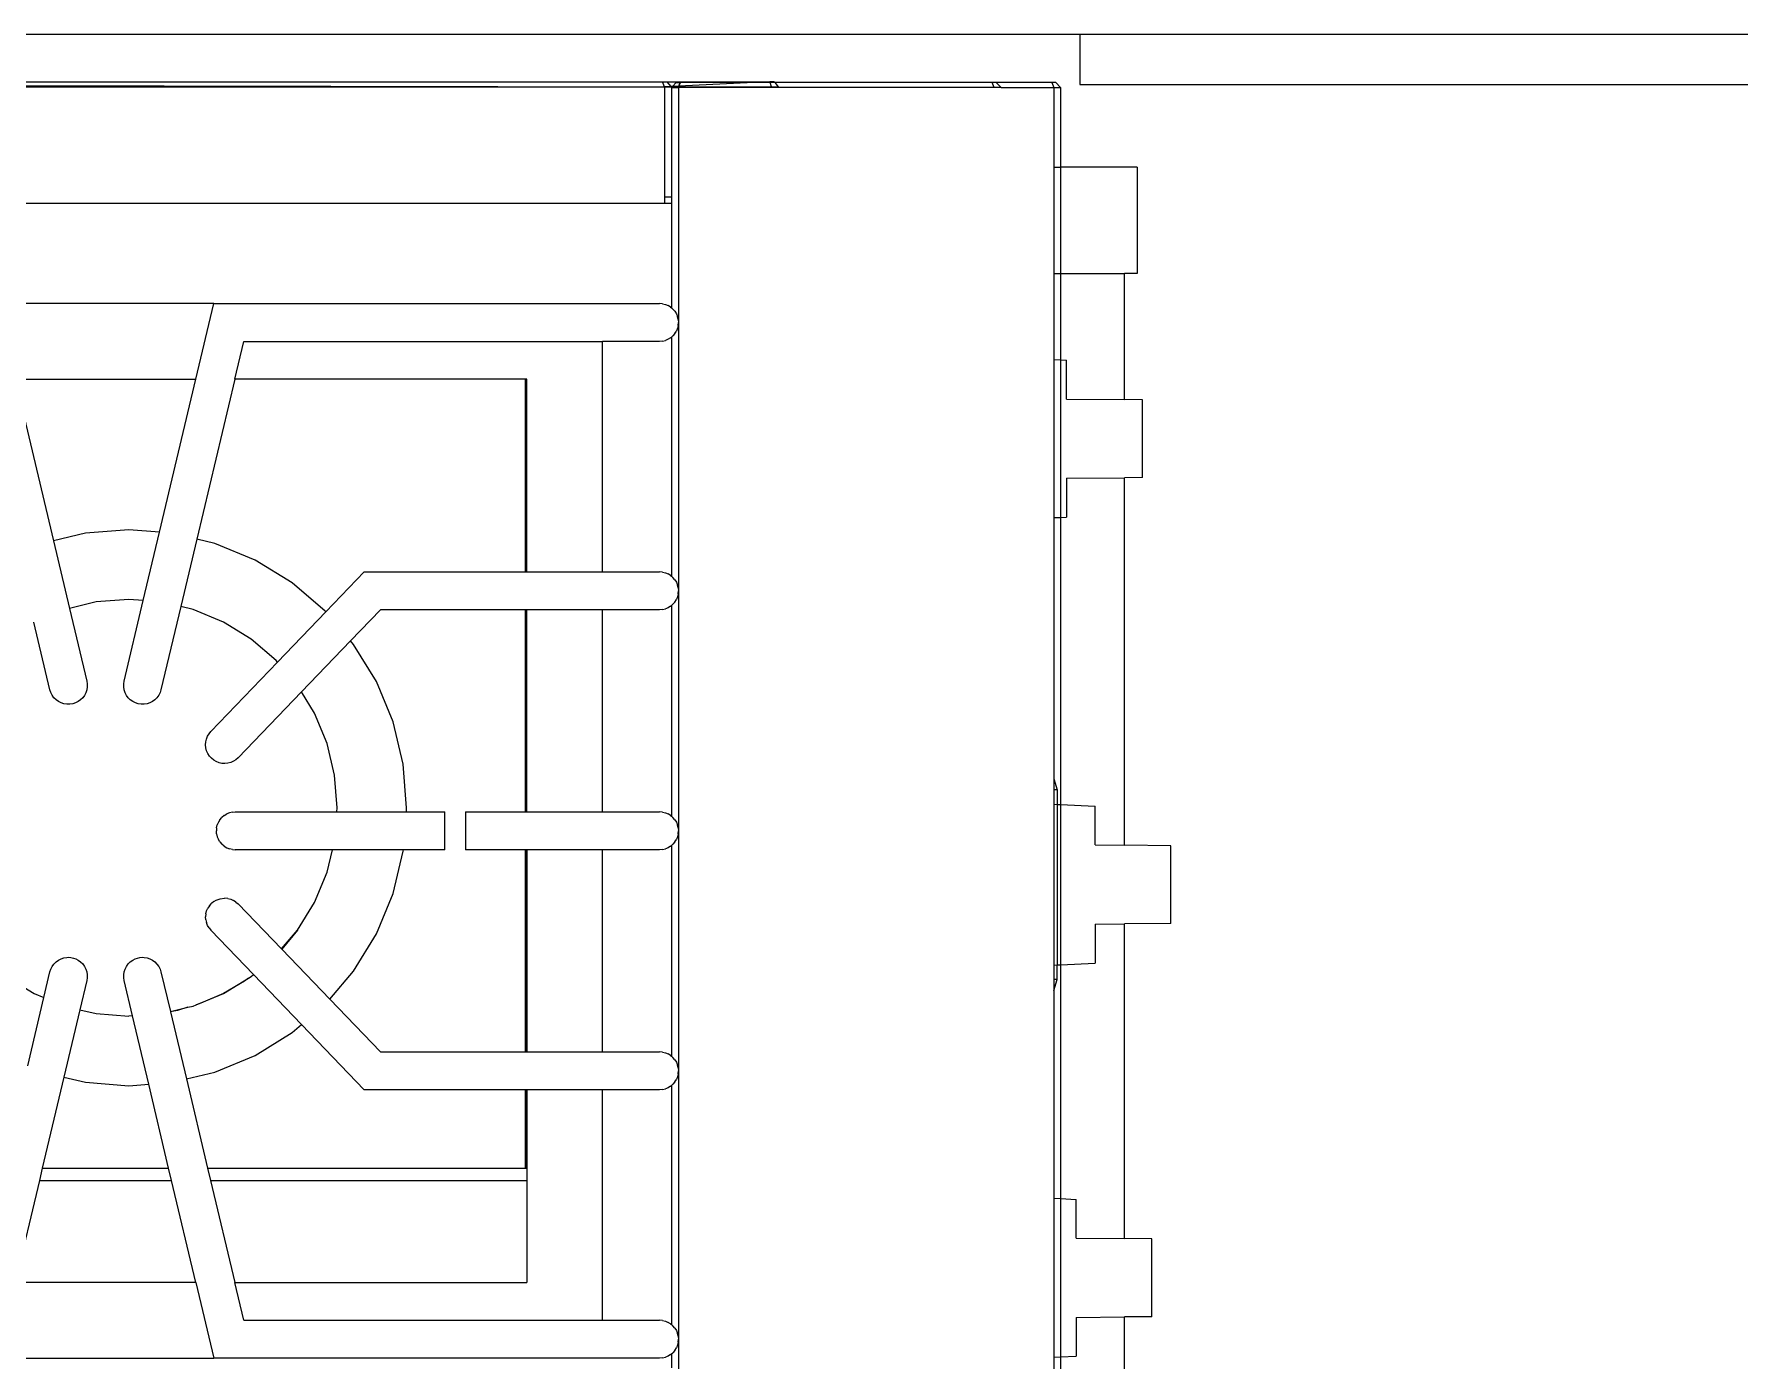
# Model space of a CAD drawing. Header units: metres. Extents: x 12.2 to 77.2, y 18.8 to 35.5.
# Drawn here: x 20.6965 to 21.1272, y 28.3303 to 28.6652 of the extents above; entities that cross this region are included whole.
import ezdxf

# ---------------------------------------------------------------- set-up
doc = ezdxf.new("R2010")
doc.units = ezdxf.units.M

msp = doc.modelspace()

# ---------------------------------------------------------------- linework, layer by layer
for p, q in [((20.26753, 28.66521), (20.96052, 28.66521)), ((20.96052, 28.66521), (20.96052, 28.65251)), ((20.96052, 28.66521), (21.16764, 28.66521)), ((20.26764, 28.65317), (20.85515, 28.65317)), ((20.26764, 28.65317), (20.8556, 28.6519)), ((20.29888, 28.6519), (20.8556, 28.6519)), ((20.8556, 28.6519), (20.85515, 28.65317)), ((20.85515, 28.65317), (20.85632, 28.65317)), ((20.85567, 28.6519), (20.8556, 28.6519)), ((20.8556, 28.6519), (20.8556, 28.62402)), ((20.85731, 28.65198), (20.85567, 28.6519)), ((20.85567, 28.6519), (20.85737, 28.6519)), ((20.85567, 28.6519), (20.85567, 28.62402)), ((20.85731, 28.65198), (20.85632, 28.65317)), ((20.85632, 28.65317), (20.88222, 28.65317)), ((20.85765, 28.65199), (20.85731, 28.65198)), ((20.85737, 28.6519), (20.85731, 28.65198)), ((20.85737, 28.6517), (20.85737, 28.6519)), ((20.85737, 28.6519), (20.85756, 28.6519)), ((20.85737, 28.6517), (20.85756, 28.6519)), ((20.85737, 28.6517), (20.85915, 28.6517)), ((20.85737, 28.6517), (20.85737, 28.62402)), ((20.85756, 28.6519), (20.85765, 28.65199)), ((20.85756, 28.6519), (20.85922, 28.6519)), ((20.85765, 28.65199), (20.85858, 28.65297)), ((20.85929, 28.65207), (20.85765, 28.65199)), ((20.85858, 28.65297), (20.85963, 28.65297)), ((20.85915, 28.6517), (20.85922, 28.6519)), ((20.86213, 28.6517), (20.85915, 28.6517)), ((20.85915, 28.6517), (20.85915, 28.59244)), ((20.85922, 28.6519), (20.85929, 28.65207)), ((20.85922, 28.6519), (20.88265, 28.6519)), ((20.85929, 28.65207), (20.85963, 28.65297)), ((20.85929, 28.65207), (20.85966, 28.65297)), ((20.87816, 28.65297), (20.85929, 28.65207)), ((20.85966, 28.65297), (20.85963, 28.65297)), ((20.87816, 28.65297), (20.85966, 28.65297)), ((20.86213, 28.6518), (20.86213, 28.6517)), ((20.86213, 28.6518), (20.88265, 28.6518)), ((20.88265, 28.6517), (20.86213, 28.6517)), ((20.88222, 28.65317), (20.87816, 28.65297)), ((20.88228, 28.65297), (20.87816, 28.65297)), ((20.88331, 28.65317), (20.88222, 28.65317)), ((20.88228, 28.65297), (20.88222, 28.65317)), ((20.88265, 28.6519), (20.88228, 28.65297)), ((20.88347, 28.65297), (20.88228, 28.65297)), ((20.88265, 28.6519), (20.88436, 28.6519)), ((20.88265, 28.6519), (20.88265, 28.6518)), ((20.88265, 28.6518), (20.88265, 28.6517)), ((20.88265, 28.6518), (20.88436, 28.6518)), ((20.88436, 28.6517), (20.88265, 28.6517)), ((20.88331, 28.65317), (20.88347, 28.65297)), ((20.93833, 28.65297), (20.88347, 28.65297)), ((20.88347, 28.65297), (20.88436, 28.6519)), ((20.88436, 28.6518), (20.88436, 28.6519)), ((20.88436, 28.6518), (20.91389, 28.6518)), ((20.88436, 28.6517), (20.88436, 28.6518)), ((20.91389, 28.6517), (20.88436, 28.6517)), ((20.91389, 28.6517), (20.91389, 28.6518)), ((20.91389, 28.6518), (20.91397, 28.6517)), ((20.91397, 28.6517), (20.91389, 28.6517)), ((20.93885, 28.6517), (20.91397, 28.6517)), ((20.9394, 28.65297), (20.93833, 28.65297)), ((20.93885, 28.6517), (20.93833, 28.65297)), ((20.94062, 28.6517), (20.93885, 28.6517)), ((20.9394, 28.65297), (20.94062, 28.6517)), ((20.95346, 28.65297), (20.9394, 28.65297)), ((20.94062, 28.6517), (20.95396, 28.6517)), ((20.95346, 28.65297), (20.95396, 28.6517)), ((20.95444, 28.65297), (20.95346, 28.65297)), ((20.95396, 28.6517), (20.95565, 28.6517)), ((20.95396, 28.6517), (20.95396, 28.63162)), ((20.95444, 28.65297), (20.95565, 28.6517)), ((20.95565, 28.6517), (20.95565, 28.63162)), ((20.96052, 28.65251), (21.16764, 28.65251)), ((20.95396, 28.63162), (20.95565, 28.63162)), ((20.95396, 28.63162), (20.95396, 28.60477)), ((20.95565, 28.63162), (20.95565, 28.60477)), ((20.97497, 28.63162), (20.95565, 28.63162)), ((20.97497, 28.63162), (20.97497, 28.60477)), ((20.8556, 28.62402), (20.8556, 28.62245)), ((20.85567, 28.62402), (20.8556, 28.62402)), ((20.85737, 28.62402), (20.85567, 28.62402)), ((20.85737, 28.62402), (20.85737, 28.62245)), ((20.8556, 28.62245), (20.29888, 28.62245)), ((20.85737, 28.62245), (20.8556, 28.62245)), ((20.85737, 28.62245), (20.85737, 28.59615)), ((20.95396, 28.60477), (20.95396, 28.58305)), ((20.95396, 28.60477), (20.95565, 28.60477)), ((20.95565, 28.60477), (20.95565, 28.58297)), ((20.95565, 28.60477), (20.97178, 28.60477)), ((20.97178, 28.57297), (20.97178, 28.60477)), ((20.97497, 28.60477), (20.97178, 28.60477)), ((20.74184, 28.59722), (20.68713, 28.59722)), ((20.7373, 28.5781), (20.74184, 28.59722)), ((20.74184, 28.59722), (20.85437, 28.59722)), ((20.85512, 28.59717), (20.85437, 28.59722)), ((20.85512, 28.59717), (20.85585, 28.59699)), ((20.85585, 28.59699), (20.85654, 28.5967)), ((20.85718, 28.59631), (20.85654, 28.5967)), ((20.85718, 28.59631), (20.85737, 28.59615)), ((20.85737, 28.59615), (20.85775, 28.59582)), ((20.85824, 28.59525), (20.85775, 28.59582)), ((20.85824, 28.59525), (20.85863, 28.59461)), ((20.85863, 28.59461), (20.85892, 28.59392)), ((20.85909, 28.59319), (20.85892, 28.59392)), ((20.85824, 28.58963), (20.85775, 28.58906)), ((20.85824, 28.58963), (20.85863, 28.59027)), ((20.85892, 28.59096), (20.85863, 28.59027)), ((20.85909, 28.59169), (20.85892, 28.59096)), ((20.85909, 28.59319), (20.85915, 28.59244)), ((20.85909, 28.59169), (20.85915, 28.59244)), ((20.85915, 28.59244), (20.85915, 28.52469)), ((20.74713, 28.5781), (20.7494, 28.58766)), ((20.7494, 28.58766), (20.84002, 28.58766)), ((20.84002, 28.52948), (20.84002, 28.58766)), ((20.85437, 28.58766), (20.84002, 28.58766)), ((20.85512, 28.58772), (20.85437, 28.58766)), ((20.85512, 28.58772), (20.85585, 28.58789)), ((20.85654, 28.58818), (20.85585, 28.58789)), ((20.85718, 28.58857), (20.85654, 28.58818)), ((20.85718, 28.58857), (20.85737, 28.58874)), ((20.85737, 28.58874), (20.85775, 28.58906)), ((20.85737, 28.58874), (20.85737, 28.5284)), ((20.95396, 28.58305), (20.95565, 28.58297)), ((20.95396, 28.58305), (20.95396, 28.54317)), ((20.95565, 28.58297), (20.95717, 28.58289)), ((20.95565, 28.58297), (20.95565, 28.54325)), ((20.95717, 28.57311), (20.95717, 28.58289)), ((20.69168, 28.5781), (20.7373, 28.5781)), ((20.69168, 28.5781), (20.70138, 28.53729)), ((20.72812, 28.53947), (20.7373, 28.5781)), ((20.74713, 28.5781), (20.73754, 28.53774)), ((20.82055, 28.5781), (20.74713, 28.5781)), ((20.82055, 28.52948), (20.82055, 28.5781)), ((20.82065, 28.5781), (20.82055, 28.5781)), ((20.82065, 28.52948), (20.82065, 28.5781)), ((20.82089, 28.5781), (20.82065, 28.5781)), ((20.82089, 28.52948), (20.82089, 28.5781)), ((20.95717, 28.57311), (20.97178, 28.57297)), ((20.9763, 28.57293), (20.97178, 28.57297)), ((20.9763, 28.55329), (20.9763, 28.57293)), ((20.95717, 28.5531), (20.97178, 28.55325)), ((20.95717, 28.5531), (20.95717, 28.54333)), ((20.9763, 28.55329), (20.97178, 28.55325)), ((20.97178, 28.46048), (20.97178, 28.55325)), ((20.95396, 28.54317), (20.95565, 28.54325)), ((20.95396, 28.54317), (20.95396, 28.47726)), ((20.95565, 28.54325), (20.95717, 28.54333)), ((20.95565, 28.54325), (20.95565, 28.47076)), ((20.70942, 28.53922), (20.70138, 28.53729)), ((20.72039, 28.54008), (20.70942, 28.53922)), ((20.72812, 28.53947), (20.72039, 28.54008)), ((20.72403, 28.52226), (20.72812, 28.53947)), ((20.73754, 28.53774), (20.73349, 28.52073)), ((20.74207, 28.53665), (20.73754, 28.53774)), ((20.70138, 28.53729), (20.70542, 28.52028)), ((20.75224, 28.53244), (20.74207, 28.53665)), ((20.76162, 28.52669), (20.75224, 28.53244)), ((20.77012, 28.51938), (20.77983, 28.52948)), ((20.77983, 28.52948), (20.82055, 28.52948)), ((20.82055, 28.52948), (20.82065, 28.52948)), ((20.82065, 28.52948), (20.82089, 28.52948)), ((20.82089, 28.52948), (20.84002, 28.52948)), ((20.84002, 28.52948), (20.85437, 28.52948)), ((20.85512, 28.52942), (20.85437, 28.52948)), ((20.85512, 28.52942), (20.85585, 28.52924)), ((20.85585, 28.52924), (20.85654, 28.52895)), ((20.76999, 28.51954), (20.76162, 28.52669)), ((20.85718, 28.52856), (20.85654, 28.52895)), ((20.85718, 28.52856), (20.85737, 28.5284)), ((20.85737, 28.5284), (20.85775, 28.52807)), ((20.85824, 28.5275), (20.85775, 28.52807)), ((20.85824, 28.5275), (20.85863, 28.52686)), ((20.85863, 28.52686), (20.85892, 28.52617)), ((20.85909, 28.52544), (20.85892, 28.52617)), ((20.85909, 28.52544), (20.85915, 28.52469)), ((20.85909, 28.52395), (20.85915, 28.52469)), ((20.85915, 28.52469), (20.85915, 28.46412)), ((20.71216, 28.5219), (20.70542, 28.52028)), ((20.72039, 28.52255), (20.71216, 28.5219)), ((20.71919, 28.50193), (20.72403, 28.52226)), ((20.72403, 28.52226), (20.72039, 28.52255)), ((20.73349, 28.52073), (20.7285, 28.49972)), ((20.73665, 28.51997), (20.73349, 28.52073)), ((20.85654, 28.52043), (20.85585, 28.52015)), ((20.85718, 28.52082), (20.85654, 28.52043)), ((20.85718, 28.52082), (20.85737, 28.52099)), ((20.85737, 28.52099), (20.85775, 28.52131)), ((20.85737, 28.52099), (20.85737, 28.46782)), ((20.85824, 28.52188), (20.85775, 28.52131)), ((20.85824, 28.52188), (20.85863, 28.52252)), ((20.85892, 28.52322), (20.85863, 28.52252)), ((20.85909, 28.52395), (20.85892, 28.52322)), ((20.70047, 28.49972), (20.69642, 28.51676)), ((20.70542, 28.52028), (20.70978, 28.50193)), ((20.74427, 28.51681), (20.73665, 28.51997)), ((20.75131, 28.5125), (20.74427, 28.51681)), ((20.75795, 28.50672), (20.77012, 28.51938)), ((20.77012, 28.51938), (20.76999, 28.51954)), ((20.78391, 28.51991), (20.77637, 28.51207)), ((20.82055, 28.51991), (20.78391, 28.51991)), ((20.82055, 28.4689), (20.82055, 28.51991)), ((20.82065, 28.51991), (20.82055, 28.51991)), ((20.82065, 28.4689), (20.82065, 28.51991)), ((20.82089, 28.51991), (20.82065, 28.51991)), ((20.82089, 28.4689), (20.82089, 28.51991)), ((20.84002, 28.51991), (20.82089, 28.51991)), ((20.84002, 28.4689), (20.84002, 28.51991)), ((20.85437, 28.51991), (20.84002, 28.51991)), ((20.85512, 28.51997), (20.85437, 28.51991)), ((20.85512, 28.51997), (20.85585, 28.52015)), ((20.75759, 28.50714), (20.75131, 28.5125)), ((20.77637, 28.51207), (20.76397, 28.49919)), ((20.77714, 28.51117), (20.77637, 28.51207)), ((20.78289, 28.50178), (20.77714, 28.51117)), ((20.7411, 28.48921), (20.75795, 28.50672)), ((20.75795, 28.50672), (20.75759, 28.50714)), ((20.7007, 28.499), (20.70047, 28.49972)), ((20.70104, 28.49833), (20.7007, 28.499)), ((20.70954, 28.49898), (20.7092, 28.49832)), ((20.70977, 28.4997), (20.70954, 28.49898)), ((20.70989, 28.50044), (20.70977, 28.4997)), ((20.70978, 28.50193), (20.7099, 28.50119)), ((20.7099, 28.50119), (20.70989, 28.50044)), ((20.71908, 28.50119), (20.71919, 28.50193)), ((20.71908, 28.50044), (20.71908, 28.50119)), ((20.7192, 28.4997), (20.71908, 28.50044)), ((20.71943, 28.49898), (20.7192, 28.4997)), ((20.71978, 28.49832), (20.71943, 28.49898)), ((20.72827, 28.499), (20.72793, 28.49833)), ((20.7285, 28.49972), (20.72827, 28.499)), ((20.76397, 28.49919), (20.748, 28.48258)), ((20.76726, 28.49382), (20.76397, 28.49919)), ((20.7871, 28.49162), (20.78289, 28.50178)), ((20.70148, 28.49773), (20.70104, 28.49833)), ((20.70201, 28.49719), (20.70148, 28.49773)), ((20.70262, 28.49675), (20.70201, 28.49719)), ((20.70329, 28.49641), (20.70262, 28.49675)), ((20.704, 28.49618), (20.70329, 28.49641)), ((20.70474, 28.49606), (20.704, 28.49618)), ((20.70549, 28.49606), (20.70474, 28.49606)), ((20.70623, 28.49617), (20.70549, 28.49606)), ((20.70695, 28.4964), (20.70623, 28.49617)), ((20.70762, 28.49674), (20.70695, 28.4964)), ((20.70822, 28.49718), (20.70762, 28.49674)), ((20.70876, 28.49771), (20.70822, 28.49718)), ((20.7092, 28.49832), (20.70876, 28.49771)), ((20.72022, 28.49771), (20.71978, 28.49832)), ((20.72075, 28.49718), (20.72022, 28.49771)), ((20.72136, 28.49674), (20.72075, 28.49718)), ((20.72203, 28.4964), (20.72136, 28.49674)), ((20.72274, 28.49617), (20.72203, 28.4964)), ((20.72348, 28.49606), (20.72274, 28.49617)), ((20.72423, 28.49606), (20.72348, 28.49606)), ((20.72497, 28.49618), (20.72423, 28.49606)), ((20.72569, 28.49641), (20.72497, 28.49618)), ((20.72636, 28.49675), (20.72569, 28.49641)), ((20.72696, 28.49719), (20.72636, 28.49675)), ((20.72749, 28.49773), (20.72696, 28.49719)), ((20.72793, 28.49833), (20.72749, 28.49773)), ((20.77042, 28.4862), (20.76726, 28.49382)), ((20.78967, 28.48091), (20.7871, 28.49162)), ((20.73977, 28.4858), (20.73981, 28.48655)), ((20.73981, 28.48655), (20.73997, 28.48729)), ((20.73997, 28.48729), (20.74025, 28.48798)), ((20.74025, 28.48798), (20.74063, 28.48863)), ((20.74063, 28.48863), (20.7411, 28.48921)), ((20.77235, 28.47817), (20.77042, 28.4862)), ((20.73984, 28.48506), (20.73977, 28.4858)), ((20.74003, 28.48433), (20.73984, 28.48506)), ((20.74033, 28.48364), (20.74003, 28.48433)), ((20.74073, 28.48301), (20.74033, 28.48364)), ((20.74123, 28.48245), (20.74073, 28.48301)), ((20.74181, 28.48197), (20.74123, 28.48245)), ((20.74246, 28.48159), (20.74181, 28.48197)), ((20.74316, 28.48132), (20.74246, 28.48159)), ((20.7468, 28.48168), (20.74611, 28.48138)), ((20.74743, 28.48208), (20.7468, 28.48168)), ((20.748, 28.48258), (20.74743, 28.48208)), ((20.74389, 28.48116), (20.74316, 28.48132)), ((20.74464, 28.48112), (20.74389, 28.48116)), ((20.74539, 28.48119), (20.74464, 28.48112)), ((20.74611, 28.48138), (20.74539, 28.48119)), ((20.773, 28.46994), (20.77235, 28.47817)), ((20.79053, 28.46994), (20.78967, 28.48091)), ((20.95396, 28.47726), (20.95478, 28.47446)), ((20.95396, 28.47726), (20.95396, 28.47446)), ((20.95478, 28.47446), (20.95396, 28.47446)), ((20.95396, 28.47446), (20.95396, 28.47084)), ((20.95478, 28.47446), (20.95478, 28.4708)), ((20.74579, 28.46867), (20.74509, 28.46838)), ((20.74652, 28.46884), (20.74579, 28.46867)), ((20.74652, 28.46884), (20.74726, 28.4689)), ((20.74726, 28.4689), (20.77292, 28.4689)), ((20.77292, 28.4689), (20.773, 28.46994)), ((20.77292, 28.4689), (20.79045, 28.4689)), ((20.79045, 28.4689), (20.79053, 28.46994)), ((20.79045, 28.4689), (20.80019, 28.4689)), ((20.80019, 28.45934), (20.80019, 28.4689)), ((20.80537, 28.4689), (20.80537, 28.45934)), ((20.80537, 28.4689), (20.82055, 28.4689)), ((20.82055, 28.4689), (20.82065, 28.4689)), ((20.82065, 28.4689), (20.82089, 28.4689)), ((20.82089, 28.4689), (20.84002, 28.4689)), ((20.84002, 28.4689), (20.85437, 28.4689)), ((20.85512, 28.46884), (20.85437, 28.4689)), ((20.85512, 28.46884), (20.85585, 28.46867)), ((20.85585, 28.46867), (20.85654, 28.46838)), ((20.95396, 28.47084), (20.95478, 28.4708)), ((20.95396, 28.47084), (20.95396, 28.43025)), ((20.95478, 28.4708), (20.95565, 28.47076)), ((20.95478, 28.4708), (20.95478, 28.43029)), ((20.95565, 28.47076), (20.96435, 28.47033)), ((20.95565, 28.47076), (20.95565, 28.43034)), ((20.96435, 28.46055), (20.96435, 28.47033)), ((20.74254, 28.46487), (20.74248, 28.46412)), ((20.74254, 28.46487), (20.74272, 28.4656)), ((20.743, 28.46629), (20.74272, 28.4656)), ((20.7434, 28.46693), (20.743, 28.46629)), ((20.7434, 28.46693), (20.74388, 28.4675)), ((20.74445, 28.46799), (20.74388, 28.4675)), ((20.74445, 28.46799), (20.74509, 28.46838)), ((20.85718, 28.46799), (20.85654, 28.46838)), ((20.85718, 28.46799), (20.85737, 28.46782)), ((20.85737, 28.46782), (20.85775, 28.4675)), ((20.85824, 28.46693), (20.85775, 28.4675)), ((20.85824, 28.46693), (20.85863, 28.46629)), ((20.85863, 28.46629), (20.85892, 28.4656)), ((20.85909, 28.46487), (20.85892, 28.4656)), ((20.85909, 28.46487), (20.85915, 28.46412)), ((20.74254, 28.46337), (20.74248, 28.46412)), ((20.74254, 28.46337), (20.74272, 28.46264)), ((20.74272, 28.46264), (20.743, 28.46195)), ((20.7434, 28.46131), (20.743, 28.46195)), ((20.7434, 28.46131), (20.74388, 28.46074)), ((20.74445, 28.46025), (20.74388, 28.46074)), ((20.74445, 28.46025), (20.74509, 28.45986)), ((20.85718, 28.46025), (20.85654, 28.45986)), ((20.85718, 28.46025), (20.85737, 28.46041)), ((20.85737, 28.46041), (20.85775, 28.46074)), ((20.85737, 28.46041), (20.85737, 28.40725)), ((20.85824, 28.46131), (20.85775, 28.46074)), ((20.85824, 28.46131), (20.85863, 28.46195)), ((20.85892, 28.46264), (20.85863, 28.46195)), ((20.85909, 28.46337), (20.85892, 28.46264)), ((20.85909, 28.46337), (20.85915, 28.46412)), ((20.85915, 28.46412), (20.85915, 28.40354)), ((20.96435, 28.46055), (20.97178, 28.46048)), ((20.98348, 28.46037), (20.97178, 28.46048)), ((20.98348, 28.44073), (20.98348, 28.46037)), ((20.74509, 28.45986), (20.74579, 28.45957)), ((20.74652, 28.4594), (20.74579, 28.45957)), ((20.74652, 28.4594), (20.74726, 28.45934)), ((20.77178, 28.45934), (20.74726, 28.45934)), ((20.77042, 28.45369), (20.77178, 28.45934)), ((20.7897, 28.45934), (20.77178, 28.45934)), ((20.7871, 28.44827), (20.78967, 28.45897)), ((20.78967, 28.45897), (20.7897, 28.45934)), ((20.80019, 28.45934), (20.7897, 28.45934)), ((20.82055, 28.45934), (20.80537, 28.45934)), ((20.82055, 28.40833), (20.82055, 28.45934)), ((20.82065, 28.45934), (20.82055, 28.45934)), ((20.82065, 28.40833), (20.82065, 28.45934)), ((20.82089, 28.45934), (20.82065, 28.45934)), ((20.82089, 28.45934), (20.82089, 28.40833)), ((20.84002, 28.45934), (20.82089, 28.45934)), ((20.84002, 28.40833), (20.84002, 28.45934)), ((20.85437, 28.45934), (20.84002, 28.45934)), ((20.85512, 28.4594), (20.85437, 28.45934)), ((20.85512, 28.4594), (20.85585, 28.45957)), ((20.85654, 28.45986), (20.85585, 28.45957)), ((20.76726, 28.44606), (20.77042, 28.45369)), ((20.78289, 28.4381), (20.7871, 28.44827)), ((20.73984, 28.44318), (20.73977, 28.44243)), ((20.73984, 28.44318), (20.74003, 28.44391)), ((20.74003, 28.44391), (20.74033, 28.44459)), ((20.74073, 28.44523), (20.74033, 28.44459)), ((20.74073, 28.44523), (20.74123, 28.44579)), ((20.74181, 28.44626), (20.74123, 28.44579)), ((20.74181, 28.44626), (20.74246, 28.44664)), ((20.74246, 28.44664), (20.74348, 28.447)), ((20.74348, 28.447), (20.74455, 28.44712)), ((20.74539, 28.44705), (20.74455, 28.44712)), ((20.74539, 28.44705), (20.74611, 28.44686)), ((20.74611, 28.44686), (20.7468, 28.44656)), ((20.74743, 28.44615), (20.7468, 28.44656)), ((20.74743, 28.44615), (20.748, 28.44566)), ((20.75892, 28.4343), (20.748, 28.44566)), ((20.76295, 28.43902), (20.76726, 28.44606)), ((20.73981, 28.44168), (20.73977, 28.44243)), ((20.73981, 28.44168), (20.73997, 28.44095)), ((20.74025, 28.44025), (20.73997, 28.44095)), ((20.74063, 28.4396), (20.74025, 28.44025)), ((20.74063, 28.4396), (20.7411, 28.43902)), ((20.7411, 28.43902), (20.75186, 28.42785)), ((20.75892, 28.4343), (20.76295, 28.43902)), ((20.76295, 28.43902), (20.75902, 28.43423)), ((20.96435, 28.44054), (20.97178, 28.44062)), ((20.96435, 28.44054), (20.96435, 28.43076)), ((20.98348, 28.44073), (20.97178, 28.44062)), ((20.97178, 28.36121), (20.97178, 28.44062)), ((20.75902, 28.43423), (20.75892, 28.4343)), ((20.75902, 28.43423), (20.759, 28.43421)), ((20.7711, 28.42164), (20.75902, 28.43423)), ((20.77714, 28.42872), (20.78289, 28.4381)), ((20.7007, 28.42923), (20.70104, 28.4299)), ((20.70104, 28.4299), (20.70148, 28.43051)), ((20.70148, 28.43051), (20.70201, 28.43104)), ((20.70201, 28.43104), (20.70262, 28.43149)), ((20.70262, 28.43149), (20.70329, 28.43183)), ((20.70329, 28.43183), (20.704, 28.43206)), ((20.704, 28.43206), (20.70474, 28.43218)), ((20.70474, 28.43218), (20.70513, 28.4322)), ((20.70513, 28.4322), (20.70578, 28.43215)), ((20.70578, 28.43215), (20.70642, 28.43202)), ((20.70642, 28.43202), (20.70704, 28.4318)), ((20.70704, 28.4318), (20.70762, 28.4315)), ((20.70762, 28.4315), (20.70822, 28.43106)), ((20.70822, 28.43106), (20.70876, 28.43053)), ((20.70876, 28.43053), (20.7092, 28.42992)), ((20.7092, 28.42992), (20.70954, 28.42925)), ((20.71943, 28.42925), (20.71978, 28.42992)), ((20.71978, 28.42992), (20.72022, 28.43053)), ((20.72022, 28.43053), (20.72075, 28.43106)), ((20.72075, 28.43106), (20.72136, 28.4315)), ((20.72136, 28.4315), (20.72194, 28.4318)), ((20.72194, 28.4318), (20.72255, 28.43202)), ((20.72255, 28.43202), (20.72319, 28.43215)), ((20.72319, 28.43215), (20.72385, 28.4322)), ((20.72385, 28.4322), (20.72423, 28.43218)), ((20.72423, 28.43218), (20.72497, 28.43206)), ((20.72497, 28.43206), (20.72569, 28.43183)), ((20.72569, 28.43183), (20.72636, 28.43149)), ((20.72636, 28.43149), (20.72696, 28.43104)), ((20.72696, 28.43104), (20.72749, 28.43051)), ((20.72749, 28.43051), (20.72793, 28.4299)), ((20.72793, 28.4299), (20.72827, 28.42923)), ((20.95396, 28.43025), (20.95478, 28.43029)), ((20.95396, 28.43025), (20.95396, 28.42664)), ((20.95478, 28.43029), (20.95565, 28.43034)), ((20.95478, 28.42664), (20.95478, 28.43029)), ((20.95565, 28.43034), (20.96435, 28.43076)), ((20.95565, 28.43034), (20.95565, 28.3713)), ((20.68947, 28.42738), (20.69651, 28.42307)), ((20.69894, 28.42206), (20.70047, 28.42852)), ((20.70047, 28.42852), (20.7007, 28.42923)), ((20.70978, 28.42631), (20.70804, 28.41898)), ((20.70954, 28.42925), (20.70977, 28.42854)), ((20.70977, 28.42854), (20.70989, 28.4278)), ((20.7099, 28.42705), (20.70978, 28.42631)), ((20.70989, 28.4278), (20.7099, 28.42705)), ((20.71908, 28.4278), (20.7192, 28.42854)), ((20.71908, 28.42705), (20.71908, 28.4278)), ((20.71919, 28.42631), (20.71908, 28.42705)), ((20.72131, 28.41739), (20.71919, 28.42631)), ((20.7192, 28.42854), (20.71943, 28.42925)), ((20.72827, 28.42923), (20.7285, 28.42852)), ((20.7285, 28.42852), (20.73087, 28.41853)), ((20.74427, 28.42307), (20.75061, 28.42695)), ((20.74962, 28.4262), (20.74427, 28.42307)), ((20.75061, 28.42695), (20.74962, 28.4262)), ((20.75061, 28.42695), (20.75131, 28.42738)), ((20.75131, 28.42738), (20.75186, 28.42785)), ((20.75186, 28.42785), (20.764, 28.41523)), ((20.7711, 28.42164), (20.77714, 28.42872)), ((20.95396, 28.42383), (20.95478, 28.42664)), ((20.95478, 28.42664), (20.95396, 28.42664)), ((20.95396, 28.42664), (20.95396, 28.42383)), ((20.69485, 28.40484), (20.69894, 28.42206)), ((20.69651, 28.42307), (20.69894, 28.42206)), ((20.73741, 28.42023), (20.74427, 28.42307)), ((20.74427, 28.42307), (20.7386, 28.42059)), ((20.78391, 28.40833), (20.7711, 28.42164)), ((20.95396, 28.42383), (20.95396, 28.37138)), ((20.70804, 28.41898), (20.704, 28.40197)), ((20.70804, 28.41898), (20.71216, 28.41799)), ((20.71216, 28.41799), (20.72039, 28.41734)), ((20.72131, 28.41739), (20.72039, 28.41734)), ((20.7254, 28.4002), (20.72131, 28.41739)), ((20.73087, 28.41853), (20.73531, 28.41959)), ((20.73087, 28.41853), (20.73089, 28.41847)), ((20.73267, 28.41879), (20.73089, 28.41847)), ((20.73089, 28.41847), (20.73492, 28.40152)), ((20.73531, 28.41959), (20.73267, 28.41879)), ((20.73531, 28.41959), (20.73665, 28.41991)), ((20.73665, 28.41991), (20.73741, 28.42023)), ((20.7386, 28.42059), (20.73741, 28.42023)), ((20.75224, 28.40745), (20.76162, 28.4132)), ((20.76162, 28.4132), (20.764, 28.41523)), ((20.764, 28.41523), (20.77983, 28.39876)), ((20.74207, 28.40324), (20.75224, 28.40745)), ((20.78391, 28.40833), (20.82055, 28.40833)), ((20.82055, 28.40833), (20.82065, 28.40833)), ((20.82065, 28.40833), (20.82089, 28.40833)), ((20.82089, 28.40833), (20.84002, 28.40833)), ((20.84002, 28.40833), (20.85437, 28.40833)), ((20.85512, 28.40827), (20.85437, 28.40833)), ((20.85512, 28.40827), (20.85585, 28.40809)), ((20.85585, 28.40809), (20.85654, 28.4078)), ((20.85718, 28.40741), (20.85654, 28.4078)), ((20.85718, 28.40741), (20.85737, 28.40725)), ((20.85737, 28.40725), (20.85775, 28.40693)), ((20.85824, 28.40635), (20.85775, 28.40693)), ((20.85824, 28.40635), (20.85863, 28.40571)), ((20.85863, 28.40571), (20.85892, 28.40502)), ((20.85909, 28.40429), (20.85892, 28.40502)), ((20.85909, 28.40429), (20.85915, 28.40354)), ((20.704, 28.40197), (20.69853, 28.37898)), ((20.704, 28.40197), (20.70942, 28.40067)), ((20.70942, 28.40067), (20.72039, 28.3998)), ((20.72039, 28.3998), (20.7254, 28.4002)), ((20.73044, 28.37898), (20.7254, 28.4002)), ((20.73492, 28.40152), (20.74207, 28.40324)), ((20.73492, 28.40152), (20.74027, 28.37898)), ((20.85718, 28.39967), (20.85737, 28.39984)), ((20.85737, 28.39984), (20.85775, 28.40016)), ((20.85737, 28.39984), (20.85737, 28.3395)), ((20.85824, 28.40073), (20.85775, 28.40016)), ((20.85824, 28.40073), (20.85863, 28.40137)), ((20.85892, 28.40207), (20.85863, 28.40137)), ((20.85909, 28.4028), (20.85892, 28.40207)), ((20.85909, 28.4028), (20.85915, 28.40354)), ((20.85915, 28.40354), (20.85915, 28.3358)), ((20.82055, 28.39876), (20.77983, 28.39876)), ((20.82055, 28.37898), (20.82055, 28.39876)), ((20.82065, 28.39876), (20.82055, 28.39876)), ((20.82065, 28.37898), (20.82065, 28.39876)), ((20.82089, 28.39876), (20.82065, 28.39876)), ((20.82089, 28.39876), (20.82089, 28.37884)), ((20.84002, 28.39876), (20.82089, 28.39876)), ((20.84002, 28.34058), (20.84002, 28.39876)), ((20.85437, 28.39876), (20.84002, 28.39876)), ((20.85512, 28.39882), (20.85437, 28.39876)), ((20.85512, 28.39882), (20.85585, 28.399)), ((20.85654, 28.39928), (20.85585, 28.399)), ((20.85718, 28.39967), (20.85654, 28.39928)), ((20.69853, 28.37898), (20.69779, 28.37587)), ((20.69853, 28.37898), (20.73044, 28.37898)), ((20.73118, 28.37587), (20.73044, 28.37898)), ((20.74027, 28.37898), (20.82055, 28.37898)), ((20.74027, 28.37898), (20.74101, 28.37587)), ((20.82055, 28.37898), (20.82065, 28.37898)), ((20.82089, 28.37884), (20.82065, 28.37898)), ((20.82089, 28.37884), (20.82089, 28.37587)), ((20.69779, 28.37587), (20.69168, 28.35014)), ((20.69779, 28.37587), (20.73118, 28.37587)), ((20.7373, 28.35014), (20.73118, 28.37587)), ((20.74101, 28.37587), (20.82089, 28.37587)), ((20.74101, 28.37587), (20.74713, 28.35014)), ((20.82089, 28.37587), (20.82089, 28.35014)), ((20.95396, 28.37138), (20.95565, 28.3713)), ((20.95396, 28.37138), (20.95396, 28.33126)), ((20.95565, 28.3713), (20.95959, 28.3711)), ((20.95565, 28.3713), (20.95565, 28.33134)), ((20.95959, 28.36132), (20.95959, 28.3711)), ((20.95959, 28.36132), (20.97178, 28.36121)), ((20.97872, 28.36114), (20.97178, 28.36121)), ((20.97872, 28.3415), (20.97872, 28.36114)), ((20.7373, 28.35014), (20.69168, 28.35014)), ((20.7373, 28.35014), (20.74184, 28.33101)), ((20.7494, 28.34058), (20.74713, 28.35014)), ((20.74713, 28.35014), (20.82089, 28.35014)), ((20.7494, 28.34058), (20.84002, 28.34058)), ((20.84002, 28.34058), (20.85437, 28.34058)), ((20.85512, 28.34052), (20.85437, 28.34058)), ((20.85512, 28.34052), (20.85585, 28.34034)), ((20.85585, 28.34034), (20.85654, 28.34006)), ((20.85718, 28.33966), (20.85654, 28.34006)), ((20.85718, 28.33966), (20.85737, 28.3395)), ((20.85737, 28.3395), (20.85775, 28.33918)), ((20.95959, 28.34132), (20.97178, 28.34144)), ((20.95959, 28.34132), (20.95959, 28.33154)), ((20.97872, 28.3415), (20.97178, 28.34144)), ((20.97178, 28.24939), (20.97178, 28.34144)), ((20.85824, 28.33861), (20.85775, 28.33918)), ((20.85824, 28.33861), (20.85863, 28.33797)), ((20.85863, 28.33797), (20.85892, 28.33727)), ((20.85909, 28.33654), (20.85892, 28.33727)), ((20.85909, 28.33654), (20.85915, 28.3358)), ((20.85909, 28.33505), (20.85915, 28.3358)), ((20.85915, 28.3358), (20.85915, 28.32489)), ((20.68713, 28.33101), (20.74184, 28.33101)), ((20.85437, 28.33101), (20.74184, 28.33101)), ((20.85512, 28.33107), (20.85437, 28.33101)), ((20.85512, 28.33107), (20.85585, 28.33125)), ((20.85654, 28.33153), (20.85585, 28.33125)), ((20.85718, 28.33193), (20.85654, 28.33153)), ((20.85718, 28.33193), (20.85737, 28.33209)), ((20.85737, 28.33209), (20.85775, 28.33241)), ((20.85737, 28.33209), (20.85737, 28.32859)), ((20.85824, 28.33298), (20.85775, 28.33241)), ((20.85824, 28.33298), (20.85863, 28.33362)), ((20.85892, 28.33432), (20.85863, 28.33362)), ((20.85909, 28.33505), (20.85892, 28.33432)), ((20.95396, 28.33126), (20.95565, 28.33134)), ((20.95396, 28.33126), (20.95396, 28.25958)), ((20.95565, 28.33134), (20.95959, 28.33154)), ((20.95565, 28.33134), (20.95565, 28.2595))]:
    msp.add_line(p, q)

doc.saveas('drawing.dxf')
